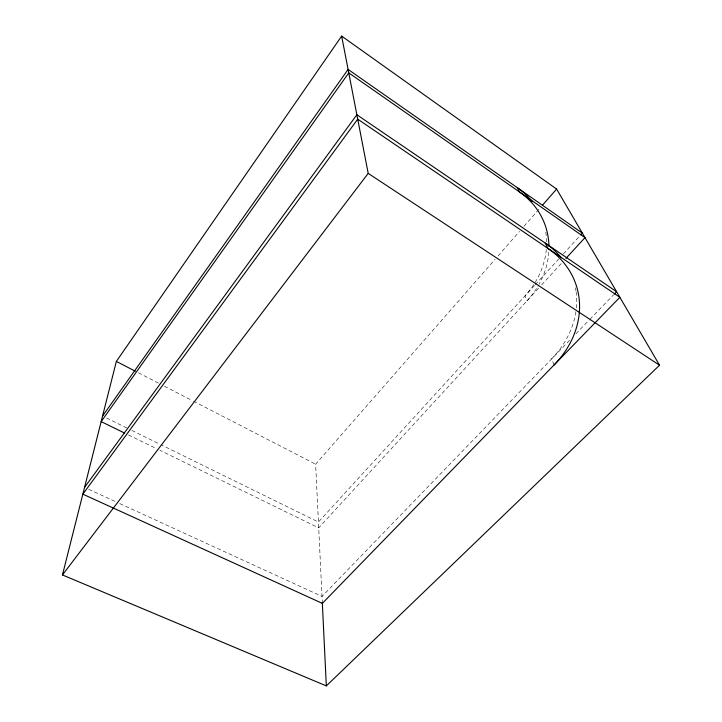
<?xml version="1.0" encoding="UTF-8"?>
<svg xmlns="http://www.w3.org/2000/svg" width="722" height="722" viewBox="0 0 722 722"><rect width="100%" height="100%" fill="white"/><g stroke="black" fill="none" stroke-linecap="round" stroke-linejoin="round"><path stroke-width="0.54" stroke-dasharray="3.61 2.71" d="M322.346 603.384L315.64 464.201L495.066 259.324M498.027 255.94L519.533 231.392M523.982 226.311L539.551 208.532M534.433 285.578L318.429 522.042L161.06 444.788M535.192 284.748L558.774 258.936M563.341 253.936L579.306 236.455M538.576 288.222L318.709 527.881L159.842 450.275M541.626 284.901L561.4 263.34M569.577 340.333L322.012 596.426L117.298 502.449M575.849 333.844L589.161 320.072M589.946 319.259L613.447 294.946M88.644 489.299L116.278 501.98M128.48 434.951L155.799 448.299M106.594 418.038L126.765 427.947M131.81 430.42L160.058 444.292M138.38 372.778L158.407 383.111M164.417 386.207L192.458 400.674M193.46 401.188L315.64 464.201M554.126 364.926L551.59 358.933A97.172 80.882 -18.7 0 0 575.939 311.417M545.76 232.132A87.362 75.675 -21 0 1 546.626 241.744M546.337 249.487A87.362 75.675 -21 0 1 534.831 282.934M533.748 284.639A87.362 75.675 -21 0 1 524.975 295.93L527.033 300.803A88.12 76.108 -20.8 0 0 538.558 285.118M548.801 252.158A88.12 76.108 -20.8 0 1 539.063 284.233M575.425 287.726A97.172 80.882 -18.7 0 1 575.948 290.767M576.093 291.787A97.172 80.882 -18.7 0 1 576.084 310.388"/><path stroke-width="1.08" d="M62.453 574.947L116.35 361.415L341.65 36.1L556.608 189.065L659.547 365.215L326.326 685.9L62.453 574.947L368.202 173.379L341.65 36.1M102.56 416.062L348.094 69.42L582.356 233.125L580.831 234.785M84.546 487.422L356.867 114.753L616.588 291.706L614.232 294.134M542.52 205.147L556.608 189.065M565.967 258.368L584.991 237.637L348.762 72.868L101.161 421.612L124.428 432.974M116.35 361.415L135.375 371.234M368.202 173.379L659.547 365.215M322.31 602.626L326.326 685.9M532.06 201.411A87.362 75.675 -21 0 0 517.367 187.711L519.506 191.962A88.12 76.108 -20.8 0 1 548.946 246.31M561.337 257.808A97.172 80.882 -18.7 0 0 545.227 243.088L547.899 248.395A98.111 81.351 -18.5 0 1 554.126 364.926M357.715 119.148L82.849 494.164L322.346 603.384L619.855 297.302L357.715 119.148"/></g></svg>
